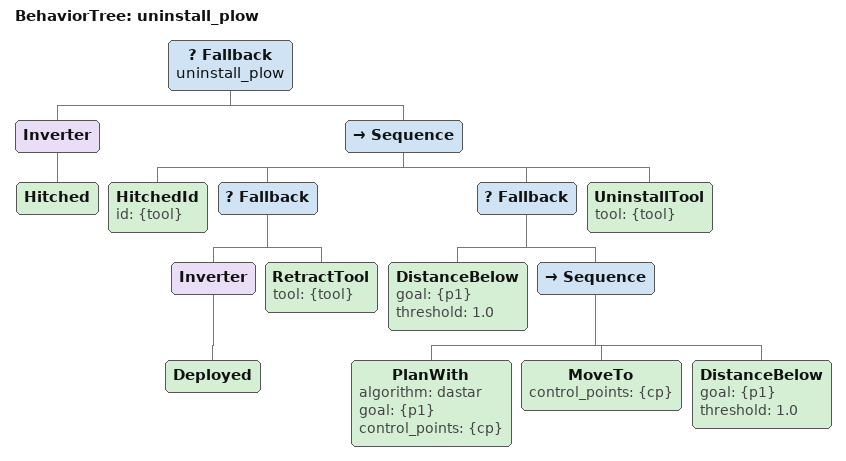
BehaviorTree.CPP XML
<?xml version="1.0"?>
<root BTCPP_format="4">
  <BehaviorTree ID="uninstall_plow">
    <Fallback name="uninstall_plow">
      <Inverter><Hitched/></Inverter>
      <Sequence>
        <HitchedId id="{tool}"/>
        <Fallback>
          <Inverter><Deployed/></Inverter>
          <RetractTool tool="{tool}"/>
        </Fallback>
        <Fallback>
          <DistanceBelow goal="{p1}" threshold="1.0"/>
          <Sequence>
            <PlanWith algorithm="dastar" goal="{p1}" control_points="{cp}"/>
            <MoveTo control_points="{cp}"/>
            <DistanceBelow goal="{p1}" threshold="1.0"/>
          </Sequence>
        </Fallback>
        <UninstallTool tool="{tool}"/>
      </Sequence>
    </Fallback>
  </BehaviorTree>

</root>
